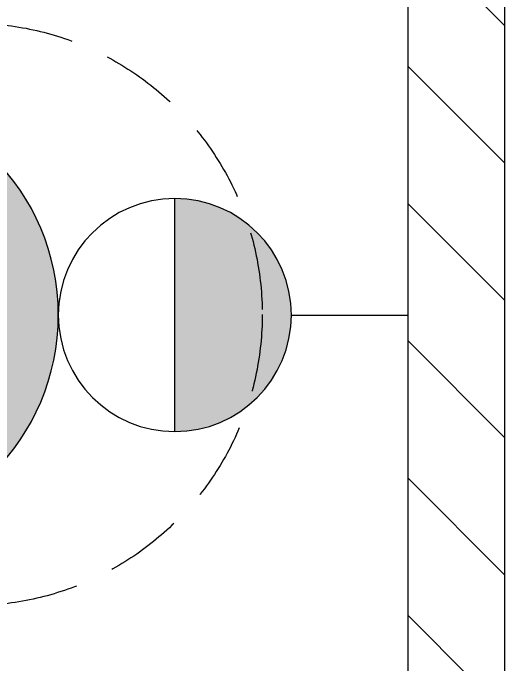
# Model space of a CAD drawing. Header units: inches. Extents: x -53835 to 52744, y -79586 to -50910.
# Drawn here: x 16056.3 to 16309.6, y -61050.5 to -60714.8 of the extents above; entities that cross this region are included whole.
import ezdxf

# ---------------------------------------------------------------- set-up
doc = ezdxf.new("R2010")
doc.units = ezdxf.units.IN
doc.header["$LTSCALE"] = 50
doc.header["$MEASUREMENT"] = 0
doc.linetypes.add('DH-HID2', pattern=[1.2, 0.8, -0.4])
for name, color, linetype in [('03-WAL NEW', 3, 'Continuous'), ('07-DIM WAL', 5, 'Continuous'), ('CEIL-DOOR', 6, 'Continuous'), ('CEIL-LIGHT', 7, 'Continuous'), ('FU-FURM', 251, 'DH-HID2'), ('설비', 140, 'Continuous')]:
    doc.layers.add(name, color=color, linetype=linetype)

# ---------------------------------------------------------------- blocks, each defined once
blk = doc.blocks.new('cjswjdehds')
at = {"layer": '03-WAL NEW'}
h = blk.add_hatch(dxfattribs=at)
h.set_pattern_fill('_USER', color=256, scale=50, angle=315, pattern_type=0)
h.set_pattern_definition([(315, (16938.26, -131353.64), (35.35534, 35.35534), [])])
h.paths.add_polyline_path([(16259.63, -63445), (16309.63, -63445), (16309.63, -59532), (16259.63, -59532)])
blk.add_lwpolyline([(16259.63, -63445), (16309.63, -63445), (16309.63, -59532), (16259.63, -59532)], close=True, dxfattribs=at)
at = {"layer": 'FU-FURM', "color": 8}
blk.add_lwpolyline([(16259.63, -60645), (16259.63, -61095), (15809.63, -61095), (15809.63, -60645)], close=True, dxfattribs=at)
blk.add_circle((16034.63, -60870), 150, dxfattribs=at)
blk = doc.blocks.new('ZHSTP')
at = {"layer": '설비'}
h = blk.add_hatch(color=10, dxfattribs=at)
edge = h.paths.add_edge_path()
edge.add_arc((19460.17, -67971.44), 18.31, 0, 360)
h = blk.add_hatch(color=10, dxfattribs=at)
edge = h.paths.add_edge_path()
edge.add_arc((19544.24, -67971.44), 18.31, 0, 360)
h = blk.add_hatch(color=10, dxfattribs=at)
edge = h.paths.add_edge_path()
edge.add_line((19608.86, -68057.39), (19395.55, -68057.39))
edge.add_ellipse((19502.21, -68014.39), major_axis=(81.32, 81.32), ratio=1, start_angle=156.9578, end_angle=293.0422)
at = {"layer": '설비', "color": 10}
for centre, radius in [((19502.21, -68014.39), 115), ((19460.17, -67971.44), 18.31), ((19544.24, -67971.44), 18.31)]:
    blk.add_circle(centre, radius, dxfattribs=at)
blk = doc.blocks.new('BRACKET')
at = {"layer": 'CEIL-LIGHT'}
blk.add_hatch(color=256, dxfattribs=at).paths.add_polyline_path([(-200, -100, 0.414214), (-100, 0, 0.414214), (-200, 100)])
for p, q in [((-200, 100), (-200, -100)), ((0, -100), (0, 100)), ((-100, 0), (0, 0))]:
    blk.add_line(p, q, dxfattribs=at)
blk.add_circle((-200, 0), 100, dxfattribs=at)
blk = doc.blocks.new('A$C0A436DC7')
at = {"layer": 'CEIL-DOOR', "xscale": -1, "rotation": 180}
blk.add_blockref('BRACKET', (300, 100), dxfattribs=at)

msp = doc.modelspace()

# ---------------------------------------------------------------- block references
msp.add_blockref('cjswjdehds', (0, 0))
at = {"xscale": 0.6, "yscale": 0.6, "zscale": 0.6}
msp.add_blockref('A$C0A436DC7', (16079.631, -60930.322), dxfattribs=at)
at = {"layer": '07-DIM WAL', "xscale": -1, "rotation": 89.99999999999993}
msp.add_blockref('ZHSTP', (-52049.756, -41368.116), dxfattribs=at)

doc.saveas('drawing.dxf')
